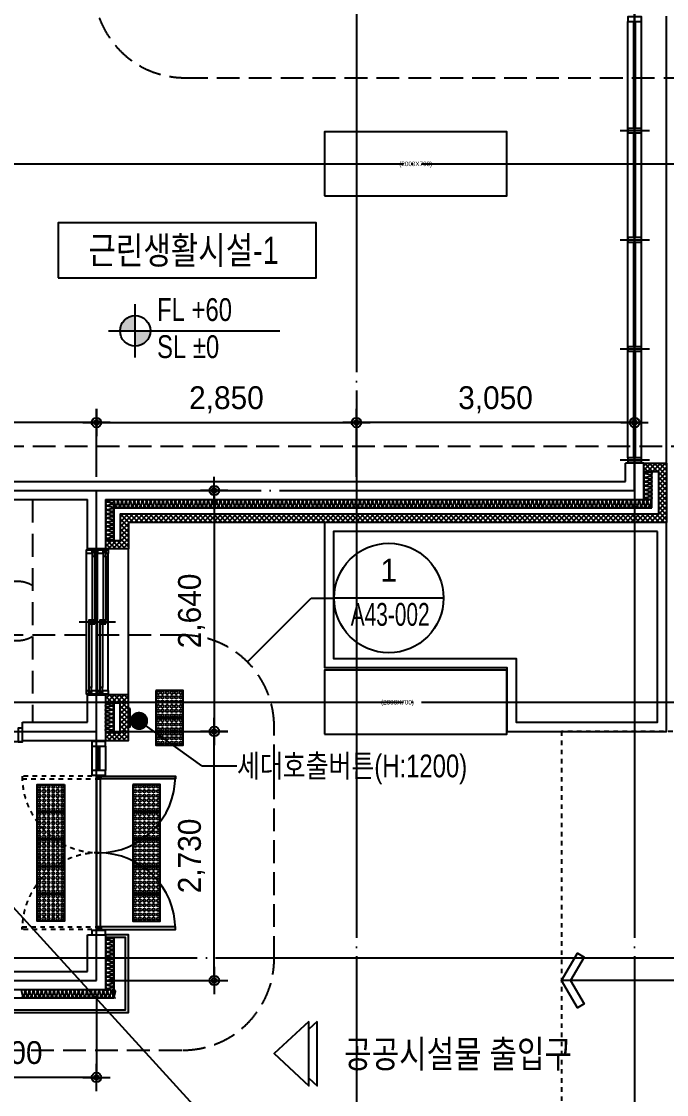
# Model space of a CAD drawing. Header units: millimetres. Extents: x 0 to 1390178, y 0 to 110113.
# Drawn here: x 473250 to 480322, y 26481 to 38241 of the extents above; entities that cross this region are included whole.
import ezdxf
from ezdxf.enums import TextEntityAlignment as Align
from ezdxf.xclip import XClip

# ---------------------------------------------------------------- set-up
doc = ezdxf.new("R2010")
doc.units = ezdxf.units.MM
doc.header["$LTSCALE"] = 100
doc.header["$XCLIPFRAME"] = 0
for name, pattern in [('HID2', [3.5, 2.5, -1]), ('X - 평면도$0$CEN', [62, 60, -1, 0, -1]), ('X - 평면도$0$H1', [1, 0.5, -0.5]), ('X - 평면도$0$HIDDEN', [0.375, 0.25, -0.125])]:
    doc.linetypes.add(name, pattern=pattern)
doc.layers.get('DEFPOINTS').update_dxf_attribs({"color": 145})
for name, color, linetype in [('AA-MKXS', 7, 'Continuous'), ('AA-XXXX-DIMS', 7, 'Continuous'), ('AA-XXXX-SYMB', 7, 'Continuous'), ('AA-XXXX-TEXT', 3, 'Continuous'), ('DIM', 7, 'Continuous'), ('ROM', 7, 'Continuous'), ('SM2', 3, 'Continuous'), ('sm3', 3, 'HID2'), ('SYM', 7, 'Continuous'), ('X - LAND$0$A-FIN', 8, 'Continuous'), ('X - 평면도$0$$0$A-FIN', 8, 'Continuous'), ('X - 평면도$0$253', 253, 'Continuous'), ('X - 평면도$0$A-ETC', 7, 'Continuous'), ('X - 평면도$0$A-FIN', 8, 'Continuous'), ('X - 평면도$0$A-grid', 7, 'Continuous'), ('X - 평면도$0$A-INS', 9, 'Continuous'), ('X - 평면도$0$AA-DWXM-WIND', 4, 'Continuous'), ('X - 평면도$0$AA-EL-PCN8', 8, 'Continuous'), ('X - 평면도$0$AA-WAXM-BRCK', 3, 'Continuous'), ('X - 평면도$0$AA-WAXM-CONC', 2, 'Continuous'), ('X - 평면도$0$AA-XXXX-CNTL', 1, 'X - 평면도$0$CEN'), ('X - 평면도$0$AA-XXXX-FINL', 6, 'Continuous'), ('X - 평면도$0$AA-XXXX-PAT3', 8, 'Continuous'), ('X - 평면도$0$X-84$0$AA-DWXM-WIND', 4, 'Continuous'), ('X - 평면도$0$장애인관련', 8, 'Continuous'), ('X - 평면도$0$점형블럭', 8, 'Continuous')]:
    doc.layers.add(name, color=color, linetype=linetype)
doc.layers.add('X - 평면도$0$A-door', color=4, linetype='Continuous', lineweight=25)
doc.layers.add('X - 평면도$0$DEFPOINT', color=163, linetype='Continuous', plot=False)
doc.styles.add('HAUD01', font='Dotum.ttf')
doc.styles.add('X - 평면도$0$STANDARD', font='Dotum.ttf')
doc.styles.add('X - 평면도$0$X-84$0$맑은 고딕', font='malgun.ttf')
doc.styles.add('돋움', font='Dotum.ttf')
doc.dimstyles.new('HAUD-80', dxfattribs={"dimscale": 100, "dimtxt": 2.5, "dimasz": 0.5, "dimexe": 0, "dimexo": 1.5, "dimgap": 1, "dimtad": 1, "dimdec": 0, "dimdsep": 46, "dimlunit": 6, "dimtxsty": 'HAUD01', "dimblk": 'Z_DOT', "dimcen": 2.5, "dimdle": 1.5, "dimclrd": 7, "dimclre": 7, "dimclrt": 4, "dimadec": 0, "dimazin": 0, "dimtfac": 1, "dimtdec": 0, "dimtix": 1, "dimtmove": 2, "dimatfit": 3, "dimfxl": 1, "dimtvp": 1, "dimtolj": 1, "dimtzin": 0, "dimarcsym": 0})
pattern_1 = [(45, (-943193, 374193), (-26.9407684, 26.9407684), []), (135, (-943193, 374193), (-26.9407684, -26.9407684), [])]

# ---------------------------------------------------------------- blocks, each defined once
blk = doc.blocks.new('C1E7A367F')
at = {"layer": 'AA-XXXX-SYMB'}
h = blk.add_hatch(color=256, dxfattribs=at)
h.paths.add_polyline_path([(-800, 0), (0, 0), (0, 800, 0.414214)])
h.paths.add_polyline_path([(0, 0), (0, -800, 0.414214), (800, 0)])
for p, q in [((0, -1400), (0, 1400)), ((-1400, 0), (7614, 0))]:
    blk.add_line(p, q, dxfattribs=at)
blk.add_circle((0, 0), 800, dxfattribs=at)
blk = doc.blocks.new('A$Cfc23730a')
for points in [[(570, 529), (0, 0), (570, -529), (570, 529)], [(705, 529), (570, 403)], [(570, -403), (705, -529), (705, 529)]]:
    blk.add_lwpolyline(points)
blk = doc.blocks.new('*U1016')
at = {"layer": 'X - 평면도$0$A-door', "color": 9}
for p, q in [((-850, 20), (850, 20)), ((-850, -20), (850, -20))]:
    blk.add_line(p, q, dxfattribs=at)
at = {"layer": 'X - 평면도$0$A-door', "linetype": 'X - 평면도$0$H1'}
for points in [[(-840, -25), (-840, 840), (-810, 840), (-810, -25)], [(840, -25), (840, 840), (810, 840), (810, -25)]]:
    blk.add_lwpolyline(points, close=True, dxfattribs=at)
at = {"layer": 'X - 평면도$0$A-door'}
for points in [[(-900, -75), (-850, -75), (-850, 75), (-900, 75)], [(-840, 25), (-840, -840), (-810, -840), (-810, 25)], [(840, 25), (840, -840), (810, -840), (810, 25)], [(850, 75), (850, -75), (900, -75), (900, 75)]]:
    blk.add_lwpolyline(points, close=True, dxfattribs=at)
for centre in [(-825, 0), (825, 0)]:
    blk.add_circle(centre, 5, dxfattribs=at)
at = {"layer": 'X - 평면도$0$A-door', "color": 1, "linetype": 'X - 평면도$0$H1'}
for centre, start, end in [((-840, 0), 0, 90), ((840, 0), 90, 180)]:
    blk.add_arc(centre, 840, start, end, dxfattribs=at)
at = {"layer": 'X - 평면도$0$A-door', "color": 1}
for centre, start, end in [((-840, 0), 270, 0), ((840, 0), 180, 270)]:
    blk.add_arc(centre, 840, start, end, dxfattribs=at)
blk = doc.blocks.new('X - 평면도$0$A$C4D1409A3')
at = {"layer": 'X - 평면도$0$점형블럭', "color": 9}
blk.add_lwpolyline([(0, 0), (300, 0), (300, 300), (0, 300)], close=True, dxfattribs=at)
at = {"layer": 'X - 평면도$0$점형블럭', "color": 252}
for centre in [(25, 275), (25, 225), (75, 275), (75, 225), (125, 275), (125, 225), (175, 275), (175, 225), (225, 275), (225, 225), (275, 275), (275, 225), (25, 175), (25, 125), (75, 175), (75, 125), (125, 175), (125, 125), (175, 175), (175, 125), (225, 175), (225, 125), (275, 175), (275, 125), (25, 75), (25, 25), (75, 75), (75, 25), (125, 75), (125, 25), (175, 75), (175, 25), (225, 75), (225, 25), (275, 75), (275, 25)]:
    blk.add_circle(centre, 15, dxfattribs=at)
blk = doc.blocks.new('X - 평면도$0$zw$27B8')
at = {"layer": 'X - 평면도$0$DEFPOINT'}
for p, q in [((240, 0), (0, 0)), ((240, -5), (0, -5)), ((240, -1595), (0, -1595)), ((240, -1600), (0, -1600))]:
    blk.add_line(p, q, dxfattribs=at)
at = {"layer": 'X - 평면도$0$X-84$0$AA-DWXM-WIND', "color": 8}
for p, q in [((0, -1550), (0, -50)), ((120, -1550), (120, -50)), ((240, -1550), (240, -50))]:
    blk.add_line(p, q, dxfattribs=at)
at = {"layer": 'X - 평면도$0$X-84$0$AA-DWXM-WIND'}
for p, q in [((63, -80), (63, -780)), ((93, -80), (93, -780)), ((183, -80), (183, -780)), ((213, -80), (213, -780)), ((-80, -800), (320, -800)), ((27, -820), (27, -1520)), ((57, -820), (57, -1520)), ((147, -820), (147, -1520)), ((177, -820), (177, -1520))]:
    blk.add_line(p, q, dxfattribs=at)
for points in [[(96, -50), (96, -30), (60, -30), (60, -50), (0, -50), (0, -50), (0, -10), (120, -10), (120, -50), (96, -50)], [(216, -50), (216, -30), (180, -30), (180, -50), (120, -50), (120, -50), (120, -10), (240, -10), (240, -50), (216, -50)], [(24, -1550), (24, -1570), (60, -1570), (60, -1550), (120, -1550), (120, -1550), (120, -1590), (0, -1590), (0, -1550), (24, -1550)], [(144, -1550), (144, -1570), (180, -1570), (180, -1550), (240, -1550), (240, -1550), (240, -1590), (120, -1590), (120, -1550), (144, -1550)]]:
    blk.add_lwpolyline(points, dxfattribs=at)
for points in [[(93, -40), (63, -40), (63, -80), (93, -80)], [(213, -40), (183, -40), (183, -80), (213, -80)], [(57, -780), (27, -780), (27, -820), (57, -820)], [(93, -820), (93, -780), (63, -780), (63, -820)], [(177, -780), (147, -780), (147, -820), (177, -820)], [(213, -820), (213, -780), (183, -780), (183, -820)], [(57, -1520), (27, -1520), (27, -1560), (57, -1560)], [(177, -1520), (147, -1520), (147, -1560), (177, -1560)]]:
    blk.add_lwpolyline(points, close=True, dxfattribs=at)
at = {"layer": 'X - 평면도$0$DEFPOINT', "style": 'X - 평면도$0$X-84$0$맑은 고딕', "width": 0.9}
for s, p in [('내부', (-23, -800)), ('외부', (262, -800))]:
    blk.add_text(s, height=10, rotation=90, dxfattribs=at).set_placement(p, align=Align.MIDDLE_CENTER)
blk = doc.blocks.new('X - 평면도$0$1F PL')
at = {"layer": 'DEFPOINTS'}
blk.add_line((0, 0), (-19177, 21041), dxfattribs=at)
at = {"layer": 'X - 평면도$0$AA-WAXM-CONC'}
for p, q in [((-3517, 15891), (-3517, 16091)), ((-3317, 16091), (-3517, 16091)), ((-3317, 15691), (-3317, 16091)), ((-13417, 15891), (-3517, 15891)), ((-13417, 15691), (-9417, 15691)), ((-9417, 15151), (-9417, 15691)), ((-9217, 15691), (-3317, 15691)), ((-9217, 15691), (-9217, 15151)), ((-9417, 15151), (-9217, 15151)), ((-9417, 13251), (-9417, 13551)), ((-9417, 13551), (-9217, 13551)), ((-9217, 13551), (-9217, 13051)), ((-10127, 13251), (-9417, 13251)), ((-10127, 13051), (-10127, 13251)), ((-10127, 13051), (-9217, 13051)), ((-9417, 10521), (-9417, 10921)), ((-9417, 10921), (-9217, 10921)), ((-9217, 10921), (-9217, 10321)), ((-14217, 10521), (-9417, 10521)), ((-14217, 10321), (-9217, 10321))]:
    blk.add_line(p, q, dxfattribs=at)
blk = doc.blocks.new('X - 평면도$0$1F_COL')
at = {"layer": 'X - 평면도$0$AA-WAXM-CONC'}
for points in [[(-50178, -36877), (-48178, -36877), (-48178, -36177), (-50178, -36177)], [(-50178, -42777), (-48178, -42777), (-48178, -42077), (-50178, -42077)]]:
    blk.add_lwpolyline(points, close=True, dxfattribs=at)
at = {"layer": 'X - 평면도$0$DEFPOINT', "style": 'X - 평면도$0$STANDARD'}
for p in [(-49178, -36527), (-49378, -42427)]:
    blk.add_text('(2000X700)', height=50, dxfattribs=at).set_placement(p, align=Align.MIDDLE_CENTER)
blk = doc.blocks.new('X - 평면도$0$A$C786a7780')
at = {"layer": 'X - 평면도$0$A-ETC'}
blk.add_lwpolyline([(20, 200), (0, 200), (0, 0), (20, 0)], close=True, dxfattribs=at)
at = {"layer": 'X - 평면도$0$A-ETC', "color": 100}
blk.add_solid([(0, 200), (20, 200), (0, 0), (20, 0)], dxfattribs=at)
blk = doc.blocks.new('X - LAND', base_point=(-475, -287))
at = {"layer": 'X - LAND$0$A-FIN'}
for points in [[(79572, 48643), (75822, 48643), (75822, 47053), (77822, 47053), (77822, 46353), (79572, 46353)], [(79472, 48543), (75922, 48543), (75922, 47153), (77922, 47153), (77922, 46453), (79472, 46453)]]:
    blk.add_lwpolyline(points, close=True, dxfattribs=at)
blk = doc.blocks.new('X - 평면도$0$A$C9b846ec6')
at = {"layer": 'X - 평면도$0$253'}
h = blk.add_hatch(dxfattribs=at)
h.set_pattern_fill('ANSI37', color=253, scale=12)
h.set_pattern_definition(pattern_1)
h.paths.add_polyline_path([(39750, 17500), (39500, 17500), (39500, 17410), (39660, 17410), (39660, 16940), (33760, 16940), (33760, 16650), (33600, 16650), (33600, 16560), (33850, 16560), (33850, 16850), (39750, 16850)])
h = blk.add_hatch(dxfattribs=at)
h.set_pattern_fill('ANSI37', color=253, scale=12)
h.set_pattern_definition(pattern_1)
h.paths.add_polyline_path([(33850, 14960), (33600, 14960), (33600, 14870), (33760, 14870), (33760, 14550), (33600, 14550), (33600, 14460), (33850, 14460)])
at = {"layer": 'X - 평면도$0$A-INS'}
for p, q in [((39590, 17010), (39590, 17410)), ((33690, 17010), (39590, 17010)), ((33690, 17010), (33690, 16650)), ((33690, 14870), (33690, 14550)), ((33690, 12300), (33690, 11640)), ((26330, 11640), (33690, 11640))]:
    blk.add_line(p, q, dxfattribs=at)
for points in [[(39500, 17410, 0.524856), (39524, 17393), (39566, 17404, -1.449198), (39566, 17371), (39524, 17382, 0.524856), (39500, 17365, 0.524856), (39524, 17348), (39566, 17359, -1.449198), (39566, 17326), (39524, 17337, 0.524856), (39500, 17320, 0.524856), (39524, 17303), (39566, 17314, -1.449198), (39566, 17281), (39524, 17292, 0.524856), (39500, 17275, 0.524856), (39524, 17258), (39566, 17269, -1.449198), (39566, 17236), (39524, 17247, 0.524856), (39500, 17230, 0.524856), (39524, 17213), (39566, 17224, -1.449198), (39566, 17191), (39524, 17202, 0.524856), (39500, 17185, 0.524856), (39524, 17168), (39566, 17179, -1.449198), (39566, 17146), (39524, 17157, 0.524856), (39500, 17140, 0.524856), (39524, 17123), (39566, 17134, -1.449198), (39566, 17101), (39524, 17112, 0.524856), (39500, 17095)], [(33600, 17100, 0.524856), (33624, 17083), (33666, 17094, -1.449198), (33666, 17061), (33624, 17072, 0.524856), (33600, 17055, 0.524856), (33624, 17038), (33666, 17049, -1.449198), (33666, 17016), (33624, 17027, 0.524856), (33600, 17010, 0.524856), (33624, 16993), (33666, 17004, -1.449198), (33666, 16971), (33624, 16982, 0.524856), (33600, 16965, 0.524856), (33624, 16948), (33666, 16959, -1.449198), (33666, 16926), (33624, 16937, 0.524856), (33600, 16920, 0.524856), (33624, 16903), (33666, 16914, -1.449198), (33666, 16881), (33624, 16892, 0.524856), (33600, 16875, 0.524856), (33624, 16858), (33666, 16869, -1.449198), (33666, 16836), (33624, 16847, 0.524856), (33600, 16830, 0.524856), (33624, 16813), (33666, 16824, -1.449198), (33666, 16791), (33624, 16802, 0.524856), (33600, 16785, 0.524856), (33624, 16768), (33666, 16779, -1.449198), (33666, 16746), (33624, 16757, 0.524856), (33600, 16740, 0.524856), (33624, 16723), (33666, 16734, -1.449198), (33666, 16701), (33624, 16712, 0.524856), (33600, 16695, 0.524856), (33624, 16678), (33666, 16689, -1.449198), (33666, 16656), (33624, 16667, 0.524856), (33600, 16650)], [(33690, 17010, 0.524856), (33707, 17034), (33696, 17076, -1.449198), (33729, 17076), (33718, 17034, 0.524856), (33735, 17010, 0.524856), (33752, 17034), (33741, 17076, -1.449198), (33774, 17076), (33763, 17034, 0.524856), (33780, 17010, 0.524856), (33797, 17034), (33786, 17076, -1.449198), (33819, 17076), (33808, 17034, 0.524856), (33825, 17010, 0.524856), (33842, 17034), (33831, 17076, -1.449198), (33864, 17076), (33853, 17034, 0.524856), (33870, 17010, 0.524856), (33887, 17034), (33876, 17076, -1.449198), (33909, 17076), (33898, 17034, 0.524856), (33915, 17010, 0.524856), (33932, 17034), (33921, 17076, -1.449198), (33954, 17076), (33943, 17034, 0.524856), (33960, 17010, 0.524856), (33977, 17034), (33966, 17076, -1.449198), (33999, 17076), (33988, 17034, 0.524856), (34005, 17010, 0.524856), (34022, 17034), (34011, 17076, -1.449198), (34044, 17076), (34033, 17034, 0.524856), (34050, 17010, 0.524856), (34067, 17034), (34056, 17076, -1.449198), (34089, 17076), (34078, 17034, 0.524856), (34095, 17010, 0.524856), (34112, 17034), (34101, 17076, -1.449198), (34134, 17076), (34123, 17034, 0.524856), (34140, 17010, 0.524856), (34157, 17034), (34146, 17076, -1.449198), (34179, 17076), (34168, 17034, 0.524856), (34185, 17010, 0.524856), (34202, 17034), (34191, 17076, -1.449198), (34224, 17076), (34213, 17034, 0.524856), (34230, 17010, 0.524856), (34247, 17034), (34236, 17076, -1.449198), (34269, 17076), (34258, 17034, 0.524856), (34275, 17010, 0.524856), (34292, 17034), (34281, 17076, -1.449198), (34314, 17076), (34303, 17034, 0.524856), (34320, 17010, 0.524856), (34337, 17034), (34326, 17076, -1.449198), (34359, 17076), (34348, 17034, 0.524856), (34365, 17010, 0.524856), (34382, 17034), (34371, 17076, -1.449198), (34404, 17076), (34393, 17034, 0.524856), (34410, 17010, 0.524856), (34427, 17034), (34416, 17076, -1.449198), (34449, 17076), (34438, 17034, 0.524856), (34455, 17010, 0.524856), (34472, 17034), (34461, 17076, -1.449198), (34494, 17076), (34483, 17034, 0.524856), (34500, 17010, 0.524856), (34517, 17034), (34506, 17076, -1.449198), (34539, 17076), (34528, 17034, 0.524856), (34545, 17010, 0.524856), (34562, 17034), (34551, 17076, -1.449198), (34584, 17076), (34573, 17034, 0.524856), (34590, 17010, 0.524856), (34607, 17034), (34596, 17076, -1.449198), (34629, 17076), (34618, 17034, 0.524856), (34635, 17010, 0.524856), (34652, 17034), (34641, 17076, -1.449198), (34674, 17076), (34663, 17034, 0.524856), (34680, 17010, 0.524856), (34697, 17034), (34686, 17076, -1.449198), (34719, 17076), (34708, 17034, 0.524856), (34725, 17010, 0.524856), (34742, 17034), (34731, 17076, -1.449198), (34764, 17076), (34753, 17034, 0.524856), (34770, 17010, 0.524856), (34787, 17034), (34776, 17076, -1.449198), (34809, 17076), (34798, 17034, 0.524856), (34815, 17010, 0.524856), (34832, 17034), (34821, 17076, -1.449198), (34854, 17076), (34843, 17034, 0.524856), (34860, 17010, 0.524856), (34877, 17034), (34866, 17076, -1.449198), (34899, 17076), (34888, 17034, 0.524856), (34905, 17010, 0.524856), (34922, 17034), (34911, 17076, -1.449198), (34944, 17076), (34933, 17034, 0.524856), (34950, 17010, 0.524856), (34967, 17034), (34956, 17076, -1.449198), (34989, 17076), (34978, 17034, 0.524856), (34995, 17010, 0.524856), (35012, 17034), (35001, 17076, -1.449198), (35034, 17076), (35023, 17034, 0.524856), (35040, 17010, 0.524856), (35057, 17034), (35046, 17076, -1.449198), (35079, 17076), (35068, 17034, 0.524856), (35085, 17010, 0.524856), (35102, 17034), (35091, 17076, -1.449198), (35124, 17076), (35113, 17034, 0.524856), (35130, 17010, 0.524856), (35147, 17034), (35136, 17076, -1.449198), (35169, 17076), (35158, 17034, 0.524856), (35175, 17010, 0.524856), (35192, 17034), (35181, 17076, -1.449198), (35214, 17076), (35203, 17034, 0.524856), (35220, 17010, 0.524856), (35237, 17034), (35226, 17076, -1.449198), (35259, 17076), (35248, 17034, 0.524856), (35265, 17010, 0.524856), (35282, 17034), (35271, 17076, -1.449198), (35304, 17076), (35293, 17034, 0.524856), (35310, 17010, 0.524856), (35327, 17034), (35316, 17076, -1.449198), (35349, 17076), (35338, 17034, 0.524856), (35355, 17010, 0.524856), (35372, 17034), (35361, 17076, -1.449198), (35394, 17076), (35383, 17034, 0.524856), (35400, 17010, 0.524856), (35417, 17034), (35406, 17076, -1.449198), (35439, 17076), (35428, 17034, 0.524856), (35445, 17010, 0.524856), (35462, 17034), (35451, 17076, -1.449198), (35484, 17076), (35473, 17034, 0.524856), (35490, 17010, 0.524856), (35507, 17034), (35496, 17076, -1.449198), (35529, 17076), (35518, 17034, 0.524856), (35535, 17010, 0.524856), (35552, 17034), (35541, 17076, -1.449198), (35574, 17076), (35563, 17034, 0.524856), (35580, 17010, 0.524856), (35597, 17034), (35586, 17076, -1.449198), (35619, 17076), (35608, 17034, 0.524856), (35625, 17010, 0.524856), (35642, 17034), (35631, 17076, -1.449198), (35664, 17076), (35653, 17034, 0.524856), (35670, 17010, 0.524856), (35687, 17034), (35676, 17076, -1.449198), (35709, 17076), (35698, 17034, 0.524856), (35715, 17010, 0.524856), (35732, 17034), (35721, 17076, -1.449198), (35754, 17076), (35743, 17034, 0.524856), (35760, 17010, 0.524856), (35777, 17034), (35766, 17076, -1.449198), (35799, 17076), (35788, 17034, 0.524856), (35805, 17010, 0.524856), (35822, 17034), (35811, 17076, -1.449198), (35844, 17076), (35833, 17034, 0.524856), (35850, 17010, 0.524856), (35867, 17034), (35856, 17076, -1.449198), (35889, 17076), (35878, 17034, 0.524856), (35895, 17010, 0.524856), (35912, 17034), (35901, 17076, -1.449198), (35934, 17076), (35923, 17034, 0.524856), (35940, 17010, 0.524856), (35957, 17034), (35946, 17076, -1.449198), (35979, 17076), (35968, 17034, 0.524856), (35985, 17010, 0.524856), (36002, 17034), (35991, 17076, -1.449198), (36024, 17076), (36013, 17034, 0.524856), (36030, 17010, 0.524856), (36047, 17034), (36036, 17076, -1.449198), (36069, 17076), (36058, 17034, 0.524856), (36075, 17010, 0.524856), (36092, 17034), (36081, 17076, -1.449198), (36114, 17076), (36103, 17034, 0.524856), (36120, 17010, 0.524856), (36137, 17034), (36126, 17076, -1.449198), (36159, 17076), (36148, 17034, 0.524856), (36165, 17010, 0.524856), (36182, 17034), (36171, 17076, -1.449198), (36204, 17076), (36193, 17034, 0.524856), (36210, 17010, 0.524856), (36227, 17034), (36216, 17076, -1.449198), (36249, 17076), (36238, 17034, 0.524856), (36255, 17010, 0.524856), (36272, 17034), (36261, 17076, -1.449198), (36294, 17076), (36283, 17034, 0.524856), (36300, 17010, 0.524856), (36317, 17034), (36306, 17076, -1.449198), (36339, 17076), (36328, 17034, 0.524856), (36345, 17010, 0.524856), (36362, 17034), (36351, 17076, -1.449198), (36384, 17076), (36373, 17034, 0.524856), (36390, 17010, 0.524856), (36407, 17034), (36396, 17076, -1.449198), (36429, 17076), (36418, 17034, 0.524856), (36435, 17010, 0.524856), (36452, 17034), (36441, 17076, -1.449198), (36474, 17076), (36463, 17034, 0.524856), (36480, 17010, 0.524856), (36497, 17034), (36486, 17076, -1.449198), (36519, 17076), (36508, 17034, 0.524856), (36525, 17010, 0.524856), (36542, 17034), (36531, 17076, -1.449198), (36564, 17076), (36553, 17034, 0.524856), (36570, 17010, 0.524856), (36587, 17034), (36576, 17076, -1.449198), (36609, 17076), (36598, 17034, 0.524856), (36615, 17010, 0.524856), (36632, 17034), (36621, 17076, -1.449198), (36654, 17076), (36643, 17034, 0.524856), (36660, 17010, 0.524856), (36677, 17034), (36666, 17076, -1.449198), (36699, 17076), (36688, 17034, 0.524856), (36705, 17010, 0.524856), (36722, 17034), (36711, 17076, -1.449198), (36744, 17076), (36733, 17034, 0.524856), (36750, 17010, 0.524856), (36767, 17034), (36756, 17076, -1.449198), (36789, 17076), (36778, 17034, 0.524856), (36795, 17010, 0.524856), (36812, 17034), (36801, 17076, -1.449198), (36834, 17076), (36823, 17034, 0.524856), (36840, 17010, 0.524856), (36857, 17034), (36846, 17076, -1.449198), (36879, 17076), (36868, 17034, 0.524856), (36885, 17010, 0.524856), (36902, 17034), (36891, 17076, -1.449198), (36924, 17076), (36913, 17034, 0.524856), (36930, 17010, 0.524856), (36947, 17034), (36936, 17076, -1.449198), (36969, 17076), (36958, 17034, 0.524856), (36975, 17010, 0.524856), (36992, 17034), (36981, 17076, -1.449198), (37014, 17076), (37003, 17034, 0.524856), (37020, 17010, 0.524856), (37037, 17034), (37026, 17076, -1.449198), (37059, 17076), (37048, 17034, 0.524856), (37065, 17010, 0.524856), (37082, 17034), (37071, 17076, -1.449198), (37104, 17076), (37093, 17034, 0.524856), (37110, 17010, 0.524856), (37127, 17034), (37116, 17076, -1.449198), (37149, 17076), (37138, 17034, 0.524856), (37155, 17010, 0.524856), (37172, 17034), (37161, 17076, -1.449198), (37194, 17076), (37183, 17034, 0.524856), (37200, 17010, 0.524856), (37217, 17034), (37206, 17076, -1.449198), (37239, 17076), (37228, 17034, 0.524856), (37245, 17010, 0.524856), (37262, 17034), (37251, 17076, -1.449198), (37284, 17076), (37273, 17034, 0.524856), (37290, 17010, 0.524856), (37307, 17034), (37296, 17076, -1.449198), (37329, 17076), (37318, 17034, 0.524856), (37335, 17010, 0.524856), (37352, 17034), (37341, 17076, -1.449198), (37374, 17076), (37363, 17034, 0.524856), (37380, 17010, 0.524856), (37397, 17034), (37386, 17076, -1.449198), (37419, 17076), (37408, 17034, 0.524856), (37425, 17010, 0.524856), (37442, 17034), (37431, 17076, -1.449198), (37464, 17076), (37453, 17034, 0.524856), (37470, 17010, 0.524856), (37487, 17034), (37476, 17076, -1.449198), (37509, 17076), (37498, 17034, 0.524856), (37515, 17010, 0.524856), (37532, 17034), (37521, 17076, -1.449198), (37554, 17076), (37543, 17034, 0.524856), (37560, 17010, 0.524856), (37577, 17034), (37566, 17076, -1.449198), (37599, 17076), (37588, 17034, 0.524856), (37605, 17010, 0.524856), (37622, 17034), (37611, 17076, -1.449198), (37644, 17076), (37633, 17034, 0.524856), (37650, 17010, 0.524856), (37667, 17034), (37656, 17076, -1.449198), (37689, 17076), (37678, 17034, 0.524856), (37695, 17010, 0.524856), (37712, 17034), (37701, 17076, -1.449198), (37734, 17076), (37723, 17034, 0.524856), (37740, 17010, 0.524856), (37757, 17034), (37746, 17076, -1.449198), (37779, 17076), (37768, 17034, 0.524856), (37785, 17010, 0.524856), (37802, 17034), (37791, 17076, -1.449198), (37824, 17076), (37813, 17034, 0.524856), (37830, 17010, 0.524856), (37847, 17034), (37836, 17076, -1.449198), (37869, 17076), (37858, 17034, 0.524856), (37875, 17010, 0.524856), (37892, 17034), (37881, 17076, -1.449198), (37914, 17076), (37903, 17034, 0.524856), (37920, 17010, 0.524856), (37937, 17034), (37926, 17076, -1.449198), (37959, 17076), (37948, 17034, 0.524856), (37965, 17010, 0.524856), (37982, 17034), (37971, 17076, -1.449198), (38004, 17076), (37993, 17034, 0.524856), (38010, 17010, 0.524856), (38027, 17034), (38016, 17076, -1.449198), (38049, 17076), (38038, 17034, 0.524856), (38055, 17010, 0.524856), (38072, 17034), (38061, 17076, -1.449198), (38094, 17076), (38083, 17034, 0.524856), (38100, 17010, 0.524856), (38117, 17034), (38106, 17076, -1.449198), (38139, 17076), (38128, 17034, 0.524856), (38145, 17010, 0.524856), (38162, 17034), (38151, 17076, -1.449198), (38184, 17076), (38173, 17034, 0.524856), (38190, 17010, 0.524856), (38207, 17034), (38196, 17076, -1.449198), (38229, 17076), (38218, 17034, 0.524856), (38235, 17010, 0.524856), (38252, 17034), (38241, 17076, -1.449198), (38274, 17076), (38263, 17034, 0.524856), (38280, 17010, 0.524856), (38297, 17034), (38286, 17076, -1.449198), (38319, 17076), (38308, 17034, 0.524856), (38325, 17010, 0.524856), (38342, 17034), (38331, 17076, -1.449198), (38364, 17076), (38353, 17034, 0.524856), (38370, 17010, 0.524856), (38387, 17034), (38376, 17076, -1.449198), (38409, 17076), (38398, 17034, 0.524856), (38415, 17010, 0.524856), (38432, 17034), (38421, 17076, -1.449198), (38454, 17076), (38443, 17034, 0.524856), (38460, 17010, 0.524856), (38477, 17034), (38466, 17076, -1.449198), (38499, 17076), (38488, 17034, 0.524856), (38505, 17010, 0.524856), (38522, 17034), (38511, 17076, -1.449198), (38544, 17076), (38533, 17034, 0.524856), (38550, 17010, 0.524856), (38567, 17034), (38556, 17076, -1.449198), (38589, 17076), (38578, 17034, 0.524856), (38595, 17010, 0.524856), (38612, 17034), (38601, 17076, -1.449198), (38634, 17076), (38623, 17034, 0.524856), (38640, 17010, 0.524856), (38657, 17034), (38646, 17076, -1.449198), (38679, 17076), (38668, 17034, 0.524856), (38685, 17010, 0.524856), (38702, 17034), (38691, 17076, -1.449198), (38724, 17076), (38713, 17034, 0.524856), (38730, 17010, 0.524856), (38747, 17034), (38736, 17076, -1.449198), (38769, 17076), (38758, 17034, 0.524856), (38775, 17010, 0.524856), (38792, 17034), (38781, 17076, -1.449198), (38814, 17076), (38803, 17034, 0.524856), (38820, 17010, 0.524856), (38837, 17034), (38826, 17076, -1.449198), (38859, 17076), (38848, 17034, 0.524856), (38865, 17010, 0.524856), (38882, 17034), (38871, 17076, -1.449198), (38904, 17076), (38893, 17034, 0.524856), (38910, 17010, 0.524856), (38927, 17034), (38916, 17076, -1.449198), (38949, 17076), (38938, 17034, 0.524856), (38955, 17010, 0.524856), (38972, 17034), (38961, 17076, -1.449198), (38994, 17076), (38983, 17034, 0.524856), (39000, 17010, 0.524856), (39017, 17034), (39006, 17076, -1.449198), (39039, 17076), (39028, 17034, 0.524856), (39045, 17010, 0.524856), (39062, 17034), (39051, 17076, -1.449198), (39084, 17076), (39073, 17034, 0.524856), (39090, 17010, 0.524856), (39107, 17034), (39096, 17076, -1.449198), (39129, 17076), (39118, 17034, 0.524856), (39135, 17010, 0.524856), (39152, 17034), (39141, 17076, -1.449198), (39174, 17076), (39163, 17034, 0.524856), (39180, 17010, 0.524856), (39197, 17034), (39186, 17076, -1.449198), (39219, 17076), (39208, 17034, 0.524856), (39225, 17010, 0.524856), (39242, 17034), (39231, 17076, -1.449198), (39264, 17076), (39253, 17034, 0.524856), (39270, 17010, 0.524856), (39287, 17034), (39276, 17076, -1.449198), (39309, 17076), (39298, 17034, 0.524856), (39315, 17010, 0.524856), (39332, 17034), (39321, 17076, -1.449198), (39354, 17076), (39343, 17034, 0.524856), (39360, 17010, 0.524856), (39377, 17034), (39366, 17076, -1.449198), (39399, 17076), (39388, 17034, 0.524856), (39405, 17010, 0.524856), (39422, 17034), (39411, 17076, -1.449198), (39444, 17076), (39433, 17034, 0.524856), (39450, 17010, 0.524856), (39467, 17034), (39456, 17076, -1.449198), (39489, 17076), (39478, 17034, 0.524856), (39495, 17010, 0.524856), (39512, 17034), (39501, 17076, -1.449198), (39534, 17076), (39523, 17034, 0.524856), (39540, 17010, 0.524856), (39557, 17034), (39546, 17076, -1.449198), (39579, 17076), (39568, 17034, 0.524856), (39585, 17010, 0.070475), (39590, 17011, 0.070475)], [(33690, 14550, 0.524856), (33666, 14567), (33624, 14556, -1.449198), (33624, 14589), (33666, 14578, 0.524856), (33690, 14595, 0.524856), (33666, 14612), (33624, 14601, -1.449198), (33624, 14634), (33666, 14623, 0.524856), (33690, 14640, 0.524856), (33666, 14657), (33624, 14646, -1.449198), (33624, 14679), (33666, 14668, 0.524856), (33690, 14685, 0.524856), (33666, 14702), (33624, 14691, -1.449198), (33624, 14724), (33666, 14713, 0.524856), (33690, 14730, 0.524856), (33666, 14747), (33624, 14736, -1.449198), (33624, 14769), (33666, 14758, 0.524856), (33690, 14775, 0.524856), (33666, 14792), (33624, 14781, -1.449198), (33624, 14814), (33666, 14803, 0.524856), (33690, 14820, 0.524856), (33666, 14837), (33624, 14826, -1.449198), (33624, 14859), (33666, 14848, 0.524856), (33690, 14865, 0.070475), (33689, 14870, 0.070475)], [(33600, 12300, 0.524856), (33624, 12283), (33666, 12294, -1.449198), (33666, 12261), (33624, 12272, 0.524856), (33600, 12255, 0.524856), (33624, 12238), (33666, 12249, -1.449198), (33666, 12216), (33624, 12227, 0.524856), (33600, 12210, 0.524856), (33624, 12193), (33666, 12204, -1.449198), (33666, 12171), (33624, 12182, 0.524856), (33600, 12165, 0.524856), (33624, 12148), (33666, 12159, -1.449198), (33666, 12126), (33624, 12137, 0.524856), (33600, 12120, 0.524856), (33624, 12103), (33666, 12114, -1.449198), (33666, 12081), (33624, 12092, 0.524856), (33600, 12075, 0.524856), (33624, 12058), (33666, 12069, -1.449198), (33666, 12036), (33624, 12047, 0.524856), (33600, 12030, 0.524856), (33624, 12013), (33666, 12024, -1.449198), (33666, 11991), (33624, 12002, 0.524856), (33600, 11985, 0.524856), (33624, 11968), (33666, 11979, -1.449198), (33666, 11946), (33624, 11957, 0.524856), (33600, 11940, 0.524856), (33624, 11923), (33666, 11934, -1.449198), (33666, 11901), (33624, 11912, 0.524856), (33600, 11895, 0.524856), (33624, 11878), (33666, 11889, -1.449198), (33666, 11856), (33624, 11867, 0.524856), (33600, 11850, 0.524856), (33624, 11833), (33666, 11844, -1.449198), (33666, 11811), (33624, 11822, 0.524856), (33600, 11805, 0.524856), (33624, 11788), (33666, 11799, -1.449198), (33666, 11766), (33624, 11777, 0.524856), (33600, 11760, 0.524856), (33624, 11743), (33666, 11754, -1.449198), (33666, 11721), (33624, 11732, 0.524856), (33600, 11715)], [(32675, 11640, 0.524856), (32692, 11664), (32681, 11706, -1.449198), (32714, 11706), (32703, 11664, 0.524856), (32720, 11640, 0.524856), (32737, 11664), (32726, 11706, -1.449198), (32759, 11706), (32748, 11664, 0.524856), (32765, 11640, 0.524856), (32782, 11664), (32771, 11706, -1.449198), (32804, 11706), (32793, 11664, 0.524856), (32810, 11640, 0.524856), (32827, 11664), (32816, 11706, -1.449198), (32849, 11706), (32838, 11664, 0.524856), (32855, 11640, 0.524856), (32872, 11664), (32861, 11706, -1.449198), (32894, 11706), (32883, 11664, 0.524856), (32900, 11640, 0.524856), (32917, 11664), (32906, 11706, -1.449198), (32939, 11706), (32928, 11664, 0.524856), (32945, 11640, 0.524856), (32962, 11664), (32951, 11706, -1.449198), (32984, 11706), (32973, 11664, 0.524856), (32990, 11640, 0.524856), (33007, 11664), (32996, 11706, -1.449198), (33029, 11706), (33018, 11664, 0.524856), (33035, 11640, 0.524856), (33052, 11664), (33041, 11706, -1.449198), (33074, 11706), (33063, 11664, 0.524856), (33080, 11640, 0.524856), (33097, 11664), (33086, 11706, -1.449198), (33119, 11706), (33108, 11664, 0.524856), (33125, 11640, 0.524856), (33142, 11664), (33131, 11706, -1.449198), (33164, 11706), (33153, 11664, 0.524856), (33170, 11640, 0.524856), (33187, 11664), (33176, 11706, -1.449198), (33209, 11706), (33198, 11664, 0.524856), (33215, 11640, 0.524856), (33232, 11664), (33221, 11706, -1.449198), (33254, 11706), (33243, 11664, 0.524856), (33260, 11640, 0.524856), (33277, 11664), (33266, 11706, -1.449198), (33299, 11706), (33288, 11664, 0.524856), (33305, 11640, 0.524856), (33322, 11664), (33311, 11706, -1.449198), (33344, 11706), (33333, 11664, 0.524856), (33350, 11640, 0.524856), (33367, 11664), (33356, 11706, -1.449198), (33389, 11706), (33378, 11664, 0.524856), (33395, 11640, 0.524856), (33412, 11664), (33401, 11706, -1.449198), (33434, 11706), (33423, 11664, 0.524856), (33440, 11640, 0.524856), (33457, 11664), (33446, 11706, -1.449198), (33479, 11706), (33468, 11664, 0.524856), (33485, 11640, 0.524856), (33502, 11664), (33491, 11706, -1.449198), (33524, 11706), (33513, 11664, 0.524856), (33530, 11640, 0.524856), (33547, 11664), (33536, 11706, -1.449198), (33569, 11706), (33558, 11664, 0.524856), (33575, 11640, 0.524856), (33592, 11664), (33581, 11706, -1.449198), (33614, 11706), (33603, 11664, 0.524856), (33620, 11640, 0.524856), (33637, 11664), (33626, 11706, -1.449198), (33659, 11706), (33648, 11664, 0.524856), (33665, 11640, 0.524856), (33682, 11664), (33671, 11706, -1.449198), (33704, 11706), (33693, 11664, 0.524856), (33710, 11640)]]:
    blk.add_lwpolyline(points, format="xyb", dxfattribs=at)
at = {"layer": 'X - 평면도$0$AA-WAXM-BRCK'}
for points in [[(39500, 17500), (39750, 17500), (39750, 16850), (33850, 16850), (33850, 16560), (33600, 16560)], [(39500, 17410), (39660, 17410), (39660, 16940), (33760, 16940), (33760, 16650), (33600, 16650)], [(33600, 14460), (33850, 14460), (33850, 14960), (33600, 14960)], [(33600, 14550), (33760, 14550), (33760, 14870), (33600, 14870)]]:
    blk.add_lwpolyline(points, dxfattribs=at)
at = {"layer": 'X - 평면도$0$AA-XXXX-FINL'}
for points in [[(26300, 11730), (26300, 11480), (33850, 11480), (33850, 12330), (33600, 12330)], [(26330, 11730), (26330, 11510), (33820, 11510), (33820, 12300), (33600, 12300)]]:
    blk.add_lwpolyline(points, dxfattribs=at)
blk = doc.blocks.new('X - 평면도', base_point=(-475.4, -286.7))
at = {"layer": 'X - 평면도$0$$0$A-FIN'}
for points in [[(709572, 48643.1), (705822, 48643.1), (705822, 47053.1), (707822, 47053.1), (707822, 46353.1), (709572, 46353.1)], [(709472, 48543.1), (705922, 48543.1), (705922, 47153.1), (707922, 47153.1), (707922, 46453.1), (709472, 46453.1)]]:
    blk.add_lwpolyline(points, close=True, dxfattribs=at)
at = {"layer": 'X - 평면도$0$A-FIN'}
blk.add_line((703672, 46753.1), (703672, 48353.1), dxfattribs=at)
at = {"layer": 'X - 평면도$0$AA-DWXM-WIND', "color": 8}
for p, q in [((709147, 49353.1), (709147, 54133.1)), ((709297, 49353.1), (709297, 54133.1)), ((702512, 46240.6), (701542, 46240.6)), ((703272, 46193.1), (703272, 45923.1)), ((703422, 46193.1), (703422, 45923.1))]:
    blk.add_line(p, q, dxfattribs=at)
at = {"layer": 'X - 평면도$0$AA-DWXM-WIND'}
for p, q in [((709212, 52961.9), (709212, 54133.1)), ((709232, 52961.9), (709232, 54133.1)), ((709212, 51765.6), (709212, 52911.9)), ((709232, 51765.6), (709232, 52911.9)), ((709212, 50569.4), (709212, 51715.6)), ((709232, 50569.4), (709232, 51715.6)), ((709212, 49353.1), (709212, 50519.4)), ((709232, 49353.1), (709232, 50519.4)), ((703337.1, 46193.1), (703337.1, 45923.1)), ((703357.1, 46193.1), (703357.1, 45923.1))]:
    blk.add_line(p, q, dxfattribs=at)
for points in [[(709147, 54133.1), (709297, 54133.1), (709297, 54183.1), (709147, 54183.1)], [(709147, 52911.9), (709297, 52911.9), (709297, 52961.9), (709147, 52961.9)], [(709147, 51715.6), (709297, 51715.6), (709297, 51765.6), (709147, 51765.6)], [(709147, 50519.4), (709297, 50519.4), (709297, 50569.4), (709147, 50569.4)], [(709147, 49303.1), (709297, 49303.1), (709297, 49353.1), (709147, 49353.1)], [(702512, 46390.6), (702462, 46390.6), (702462, 46240.6), (702512, 46240.6)], [(703422, 46193.1), (703422, 46243.1), (703272, 46243.1), (703272, 46193.1)]]:
    blk.add_lwpolyline(points, close=True, dxfattribs=at)
at = {"layer": 'X - 평면도$0$AA-EL-PCN8'}
blk.add_line((709572, 49293.1), (709572, 54193.1), dxfattribs=at)
at = {"layer": 'X - 평면도$0$AA-XXXX-CNTL'}
for p, q in [((706172, 68689.6), (706172, 19243.1)), ((709222, 68689.6), (709222, 19243.1)), ((709222, 48993.1), (709222, 62093.1)), ((657286.2, 52573.1), (718213.6, 52573.1)), ((699127, 48993.1), (709222, 48993.1)), ((703322, 43623.1), (703322, 48993.1)), ((657286.2, 46673.1), (718213.6, 46673.1)), ((699127, 46353.1), (703322, 46353.1)), ((692227.4, 43873.1), (718213.6, 43873.1)), ((686862, 43623.1), (703322, 43623.1))]:
    blk.add_line(p, q, dxfattribs=at)
at = {"layer": 'X - 평면도$0$AA-XXXX-PAT3', "linetype": 'X - 평면도$0$HIDDEN', "ltscale": 10}
blk.add_line((702622, 48893.1), (702622, 46453.1), dxfattribs=at)
blk.add_arc((702454.5, 47673.1), 323.8, 58.84697, 301.15303, dxfattribs=at)
at = {"layer": 'X - 평면도$0$DEFPOINT'}
for p, q in [((709062.9, 52936.9), (709385.3, 52936.9)), ((709062.9, 51740.6), (709385.3, 51740.6)), ((709062.9, 50544.4), (709385.3, 50544.4)), ((709062.9, 49328.1), (709385.3, 49328.1))]:
    blk.add_line(p, q, dxfattribs=at)
at = {"layer": 'X - 평면도$0$장애인관련', "linetype": 'X - 평면도$0$H1'}
blk.add_lwpolyline([(708422, 46353.1), (708422, 42043.1), (709612, 42043.1), (709612, 41716), (712639.5, 42006.7), (712639.5, 46353.1)], close=True, dxfattribs=at)
ref = blk.add_blockref('X - LAND', (629524.6, -286.7))
XClip(ref).set_block_clipping_path([(27286.2339644467, 19243.1096737642), (88213.6007375629, 68689.6188814971)])
for name, p in [('X - 평면도$0$A$C9b846ec6', (669822, 31793.1)), ('X - 평면도$0$1F PL', (712639.2, 33202.2)), ('X - 평면도$0$1F_COL', (756000, 89100)), ('X - 평면도$0$zw$27B8', (703212, 48353.1)), ('X - 평면도$0$A$C786a7780', (703672, 46403.1))]:
    blk.add_blockref(name, p)
at = {"layer": 'X - 평면도$0$A-grid', "rotation": 90}
blk.add_blockref('*U1016', (703347, 45023.1), dxfattribs=at)
at = {"layer": 'X - 평면도$0$점형블럭', "rotation": 270}
for p in [(703972, 46803.1), (703972, 46503.1), (703722, 45773.1), (703722, 45473.1), (703722, 45173.1), (703722, 44873.1), (703722, 44573.1)]:
    blk.add_blockref('X - 평면도$0$A$C4D1409A3', p, dxfattribs=at)
at = {"layer": 'X - 평면도$0$점형블럭', "xscale": -1.000000000000001, "rotation": 90}
for p in [(702972, 45773.1), (702972, 45473.1), (702972, 45173.1), (702972, 44873.1), (702972, 44573.1)]:
    blk.add_blockref('X - 평면도$0$A$C4D1409A3', p, dxfattribs=at)
blk = doc.blocks.new('Z_DOT')
at = {"layer": 'DIM', "color": 0}
for p, q in [((0, -3), (0, 3)), ((-3, 0), (3, 0))]:
    blk.add_line(p, q, dxfattribs=at)
for radius in [1.05, 0.525]:
    blk.add_circle((0, 0), radius, dxfattribs=at)
blk = doc.blocks.new('*D477')
at = {"layer": 'DEFPOINTS', "color": 0, "transparency": 16777216}
for p in [(471387, 33845), (471387, 33101), (474072, 33101)]:
    blk.add_point(p, dxfattribs=at)
at = {"layer": 'DIM', "color": 7, "lineweight": -2, "transparency": 16777216}
for p, q in [((471387, 33251), (471387, 33845)), ((474022, 33845), (471437, 33845)), ((474072, 33251), (474072, 33845))]:
    blk.add_line(p, q, dxfattribs=at)
at = {"layer": 'DIM', "color": 7, "lineweight": -2, "transparency": 16777216, "xscale": 50, "yscale": 50, "zscale": 50, "rotation": 180}
blk.add_blockref('Z_DOT', (471387, 33845), dxfattribs=at)
at = {"layer": 'DIM', "color": 7, "lineweight": -2, "transparency": 16777216, "xscale": 50, "yscale": 50, "zscale": 50}
blk.add_blockref('Z_DOT', (474072, 33845), dxfattribs=at)
at = {"layer": 'DIM', "color": 4, "transparency": 16777216, "insert": (472730, 34095), "char_height": 250, "attachment_point": 5, "style": 'HAUD01'}
blk.add_mtext('\\A1;2,685', dxfattribs=at)
blk = doc.blocks.new('*D478')
at = {"layer": 'DEFPOINTS', "color": 0, "transparency": 16777216}
for p in [(476922, 33845), (474072, 33101), (476922, 33101)]:
    blk.add_point(p, dxfattribs=at)
at = {"layer": 'DIM', "color": 7, "lineweight": -2, "transparency": 16777216}
for p, q in [((474072, 33251), (474072, 33845)), ((474122, 33845), (476872, 33845)), ((476922, 33251), (476922, 33845))]:
    blk.add_line(p, q, dxfattribs=at)
at = {"layer": 'DIM', "color": 7, "lineweight": -2, "transparency": 16777216, "xscale": 50, "yscale": 50, "zscale": 50, "rotation": 180}
blk.add_blockref('Z_DOT', (474072, 33845), dxfattribs=at)
at = {"layer": 'DIM', "color": 7, "lineweight": -2, "transparency": 16777216, "xscale": 50, "yscale": 50, "zscale": 50}
blk.add_blockref('Z_DOT', (476922, 33845), dxfattribs=at)
at = {"layer": 'DIM', "color": 4, "transparency": 16777216, "insert": (475497, 34095), "char_height": 250, "attachment_point": 5, "style": 'HAUD01'}
blk.add_mtext('\\A1;2,850', dxfattribs=at)
blk = doc.blocks.new('*D480')
at = {"layer": 'DEFPOINTS', "color": 0, "transparency": 16777216}
for p in [(476922, 33845), (476922, 33101), (479972, 33101)]:
    blk.add_point(p, dxfattribs=at)
at = {"layer": 'DIM', "color": 7, "lineweight": -2, "transparency": 16777216}
for p, q in [((476922, 33251), (476922, 33845)), ((479922, 33845), (476972, 33845)), ((479972, 33251), (479972, 33845))]:
    blk.add_line(p, q, dxfattribs=at)
at = {"layer": 'DIM', "color": 7, "lineweight": -2, "transparency": 16777216, "xscale": 50, "yscale": 50, "zscale": 50, "rotation": 180}
blk.add_blockref('Z_DOT', (476922, 33845), dxfattribs=at)
at = {"layer": 'DIM', "color": 7, "lineweight": -2, "transparency": 16777216, "xscale": 50, "yscale": 50, "zscale": 50}
blk.add_blockref('Z_DOT', (479972, 33845), dxfattribs=at)
at = {"layer": 'DIM', "color": 4, "transparency": 16777216, "insert": (478447, 34095), "char_height": 250, "attachment_point": 5, "style": 'HAUD01'}
blk.add_mtext('\\A1;3,050', dxfattribs=at)
blk = doc.blocks.new('*D481')
at = {"layer": 'DEFPOINTS', "color": 0, "transparency": 16777216}
for p in [(474072, 30461), (475364, 30461), (474072, 27731)]:
    blk.add_point(p, dxfattribs=at)
at = {"layer": 'DIM', "color": 7, "lineweight": -2, "transparency": 16777216}
for p, q in [((474222, 30461), (475364, 30461)), ((475364, 27781), (475364, 30411)), ((474222, 27731), (475364, 27731))]:
    blk.add_line(p, q, dxfattribs=at)
at = {"layer": 'DIM', "color": 7, "lineweight": -2, "transparency": 16777216, "xscale": 50, "yscale": 50, "zscale": 50}
for p, rotation in [((475364, 30461), 90), ((475364, 27731), 270)]:
    blk.add_blockref('Z_DOT', p, dxfattribs=dict(at, rotation=rotation))
at = {"layer": 'DIM', "color": 4, "transparency": 16777216, "insert": (475115, 29096), "char_height": 250, "attachment_point": 5, "rotation": 90, "style": 'HAUD01'}
blk.add_mtext('\\A1;2,730', dxfattribs=at)
blk = doc.blocks.new('*D482')
at = {"layer": 'DEFPOINTS', "color": 0, "transparency": 16777216}
for p in [(474072, 33101), (474072, 30461), (475364, 30461)]:
    blk.add_point(p, dxfattribs=at)
at = {"layer": 'DIM', "color": 7, "lineweight": -2, "transparency": 16777216}
for p, q in [((474222, 33101), (475364, 33101)), ((475364, 33051), (475364, 30511)), ((474222, 30461), (475364, 30461))]:
    blk.add_line(p, q, dxfattribs=at)
at = {"layer": 'DIM', "color": 7, "lineweight": -2, "transparency": 16777216, "xscale": 50, "yscale": 50, "zscale": 50}
for p, rotation in [((475364, 33101), 90), ((475364, 30461), 270)]:
    blk.add_blockref('Z_DOT', p, dxfattribs=dict(at, rotation=rotation))
at = {"layer": 'DIM', "color": 4, "transparency": 16777216, "insert": (475115, 31781), "char_height": 250, "attachment_point": 5, "rotation": 90, "style": 'HAUD01'}
blk.add_mtext('\\A1;2,640', dxfattribs=at)
blk = doc.blocks.new('*D483')
at = {"layer": 'DEFPOINTS', "color": 0, "transparency": 16777216}
for p in [(472072, 27731), (474072, 27731), (472072, 26669)]:
    blk.add_point(p, dxfattribs=at)
at = {"layer": 'DIM', "color": 7, "lineweight": -2, "transparency": 16777216}
for p, q in [((472072, 27581), (472072, 26669)), ((474072, 27581), (474072, 26669)), ((474022, 26669), (472122, 26669))]:
    blk.add_line(p, q, dxfattribs=at)
at = {"layer": 'DIM', "color": 7, "lineweight": -2, "transparency": 16777216, "xscale": 50, "yscale": 50, "zscale": 50, "rotation": 180}
blk.add_blockref('Z_DOT', (472072, 26669), dxfattribs=at)
at = {"layer": 'DIM', "color": 7, "lineweight": -2, "transparency": 16777216, "xscale": 50, "yscale": 50, "zscale": 50}
blk.add_blockref('Z_DOT', (474072, 26669), dxfattribs=at)
at = {"layer": 'DIM', "color": 4, "transparency": 16777216, "insert": (473072, 26918), "char_height": 250, "attachment_point": 5, "style": 'HAUD01'}
blk.add_mtext('\\A1;2,000', dxfattribs=at)
blk = doc.blocks.new('PL')
at = {"layer": 'SM2'}
blk.add_line((600, 0), (-600, 0), dxfattribs=at)
blk.add_circle((0, 0), 600, dxfattribs=at)
at = {"layer": 'SM2', "style": '돋움'}
for tag, p in [('1', (0, 305)), ('A-000', (15, -179))]:
    blk.add_attdef(tag, text='', height=250, dxfattribs=at).set_placement(p, align=Align.MIDDLE_CENTER)

msp = doc.modelspace()

# ---------------------------------------------------------------- block references
ref = msp.add_blockref('X - 평면도', (-229725.3, -16179.1))
XClip(ref).set_block_clipping_path([(649249.9173510048, 15892.4063044181), (733249.9173510048, 75292.406304418)])

# ---------------------------------------------------------------- next in the draw order: linework, layer by layer
at = {"layer": 'AA-XXXX-SYMB'}
msp.add_line((483389.3, 27731.9), (479171.7, 27731.8), dxfattribs=at)
msp.add_lwpolyline([(479171.7, 27731.8), (479344.3, 28030.9), (479418.7, 27988), (479270.5, 27731.3), (479418.7, 27474.5), (479344.3, 27431.6)], close=True, dxfattribs=at)
at = {"layer": 'ROM', "color": 0, "linetype": 'Continuous'}
msp.add_lwpolyline([(473653.6, 35433), (476480.1, 35433), (476480.1, 36033), (473653.6, 36033)], close=True, dxfattribs=at)
at = {"layer": 'SM2'}
for p, q in [((475727.2, 31222.4), (476427.2, 31922.4)), ((476427.2, 31922.4), (476677.2, 31922.4))]:
    msp.add_line(p, q, dxfattribs=at)
at = {"layer": 'sm3'}
for points in [[(475041.8, 37624.3), (483353.8, 37624.3, 0.4142136), (484353.8, 38624.3), (484353.8, 41401.6, 0.4142136), (483353.8, 42401.6), (475041.8, 42401.6, 0.4142136), (474041.8, 41401.6), (474041.8, 38624.3, 0.4142136)], [(457552.7, 22856.3), (483424.3, 22856.3, 0.4142136), (484424.3, 23856.3), (484424.3, 32582.3, 0.4142136), (483424.3, 33582.3), (457552.7, 33582.3, 0.4142136), (456552.7, 32582.3), (456552.7, 23856.3, 0.4142136)], [(469156.4, 26967.8), (475020.1, 26967.8, 0.4142136), (476020.1, 27967.8), (476020.1, 30515.3, 0.4142136), (475020.1, 31515.3), (469156.4, 31515.3, 0.4142136), (468156.4, 30515.3), (468156.4, 27967.8, 0.4142136)]]:
    msp.add_lwpolyline(points, format="xyb", close=True, dxfattribs=at)
at = {"layer": 'SYM'}
for q in [(474539, 30576), (475612.3, 30082.7)]:
    msp.add_line((475227, 30082.7), q, dxfattribs=at)
at = {"layer": 'SYM', "const_width": 99.9}
msp.add_lwpolyline([(474488.9, 30576, 1), (474589, 30576, 1)], format="xyb", close=True, dxfattribs=at)

# ---------------------------------------------------------------- next in the draw order: block references
ref = msp.add_blockref('PL', (477277.2, 31922.4))
ref.add_attrib('A-000', 'A43-002', dxfattribs={"layer": 'SM2', "height": 250, "style": '돋움', "width": 0.7}).set_placement((477292, 31743.4), align=Align.MIDDLE_CENTER)
ref.add_attrib('1', '1', dxfattribs={"layer": 'SM2', "height": 250, "style": '돋움'}).set_placement((477277.2, 32227.4), align=Align.MIDDLE_CENTER)
at = {"layer": 'AA-MKXS', "xscale": 0.2083333330228925, "yscale": 0.2083333330228925, "zscale": 0.2083333330228925}
msp.add_blockref('C1E7A367F', (474497.3, 34850.5), dxfattribs=at)
at = {"layer": 'AA-XXXX-DIMS', "xscale": 0.6666666666666288, "yscale": 0.6666666666666288, "zscale": 0.6666666666666288}
msp.add_blockref('A$Cfc23730a', (476021.1, 26929.9), dxfattribs=at)

# ---------------------------------------------------------------- next in the draw order: texts
at = {"layer": 'AA-XXXX-TEXT', "style": 'HAUD01', "width": 0.8}
msp.add_text('근린생활시설-1', height=300, dxfattribs=at).set_placement((475026.3, 35733), align=Align.MIDDLE_CENTER)
for s, p in [('FL +60', (474736.2, 34883.8)), ('SL ±0', (474736.2, 34477.1))]:
    msp.add_text(s, height=250, dxfattribs=at).set_placement(p, align=Align.BOTTOM_LEFT)
msp.add_text('세대호출버튼(H:1200)', height=250, dxfattribs=at).set_placement((475612.3, 30082.7), align=Align.MIDDLE_LEFT)
at = {"layer": 'AA-XXXX-TEXT', "color": 3, "style": 'HAUD01', "width": 0.8}
msp.add_text('공공시설물 출입구', height=300, dxfattribs=at).set_placement((478036.8, 26929.9), align=Align.MIDDLE)

# ---------------------------------------------------------------- next in the draw order: dimensions: what is measured, and where the dimension line sits
at = {"layer": 'DIM'}
dim = msp.add_linear_dim(base=(471387.1, 33845.5), p1=(474072.1, 33100.7), p2=(471387.1, 33100.7), dimstyle='HAUD-80', override={"dimscale": 100}, dxfattribs=at)
dim.commit()
dim.dimension.update_dxf_attribs({"geometry": '*D477', "text_midpoint": (472729.6, 34094.7)})
for base, p1, p2, angle, picture, middle in [((476922.1, 33845.5), (474072.1, 33100.7), (476922.1, 33100.7), 180, '*D478', (475497.1, 34094.7)), ((476922.1, 33845.5), (479972.1, 33100.7), (476922.1, 33100.7), 0, '*D480', (478447.1, 34094.7)), ((475364.3, 30460.7), (474072.1, 33100.7), (474072.1, 30460.7), 90, '*D482', (475115, 31780.7)), ((475364.3, 30460.7), (474072.1, 27730.7), (474072.1, 30460.7), 270, '*D481', (475115, 29095.7)), ((472072.1, 26668.6), (474072.1, 27730.7), (472072.1, 27730.7), 180, '*D483', (473072.1, 26917.9))]:
    dim = msp.add_linear_dim(base=base, p1=p1, p2=p2, angle=angle, dimstyle='HAUD-80', override={"dimscale": 100}, dxfattribs=at)
    dim.commit()
    dim.dimension.update_dxf_attribs({"geometry": picture, "text_midpoint": middle})

doc.saveas('drawing.dxf')
